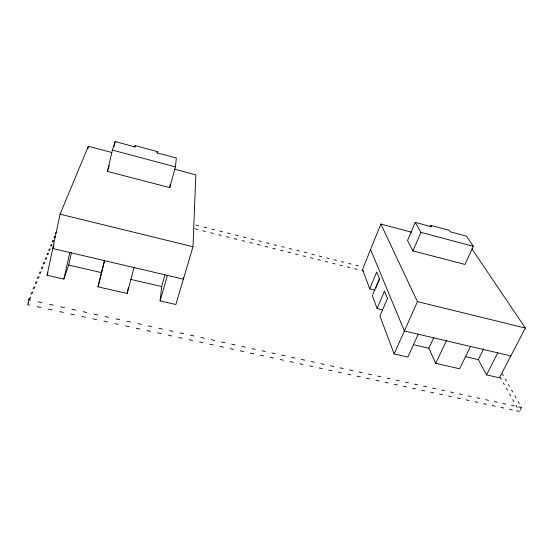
<?xml version="1.0" encoding="UTF-8"?>
<svg xmlns="http://www.w3.org/2000/svg" width="553" height="553" viewBox="0 0 553 553"><rect width="100%" height="100%" fill="white"/><g stroke="black" fill="none" stroke-linecap="round" stroke-linejoin="round"><path stroke-width="0.83" d="M164.988 274.91L161.683 286.53L160.121 300.915L175.875 304.489L192.99 246.721L195.824 174.845L174.16 169.08M183.485 277.419L183.382 279.141L52.763 248.511L54.028 245.332M175.412 166.888L176.359 158.034L157.197 152.87L157.411 151.626L135.132 145.619L134.821 146.849L115.197 141.561L112.397 150.084L107.393 171.395L169.757 187.619L175.412 166.888L112.397 150.084M169.757 187.619L170.151 184.225M104.413 260.629L97.978 286.834L127.211 293.456L128.303 287.581M28.003 302.92L29.392 297.963M71.503 252.521L68.683 265.06L63.865 279.106L47.06 275.297L60.063 214.198L88.356 146.262L111.678 152.469M87.803 148.75L88.356 146.262M63.865 279.106L69.809 252.514M114.022 146.552L115.197 141.561M104.662 260.297L101.628 272.664L68.683 265.06M134.745 147.209L135.132 145.619M97.978 286.834L101.413 273.493M157.004 153.202L157.411 151.626M127.211 293.456L134.054 267.576M160.121 300.915L167.421 275.401M107.393 171.395L109.252 165.644M47.06 275.297L47.987 272.912M28.397 302.809L27.65 304.655L29.544 305.069M29.89 299.125L30.622 297.307M32.081 293.712L32.8 291.936M34.217 288.431L34.915 286.703M36.304 283.274L36.989 281.588M38.337 278.242L39.007 276.59M40.328 273.327L40.977 271.717M42.27 268.53L42.906 266.954M44.171 263.836L44.793 262.295M46.023 259.253L46.632 257.746M47.835 254.767L48.436 253.295M49.611 250.385L50.192 248.947M51.346 246.099L51.92 244.689M53.047 241.903L53.6 240.52M54.706 237.797L55.252 236.449M411.584 232.219L380.837 224.041L362.498 269.525L369.736 288.832L374.975 290.111M30.878 294.307L31.611 292.502M33.062 288.936L33.774 287.18M35.192 283.703L35.89 281.982M37.272 278.588L37.957 276.908M39.304 273.597L39.968 271.958M41.288 268.723L41.938 267.12M43.224 263.961L43.86 262.399M45.118 259.309L45.74 257.781M46.964 254.76L47.572 253.267M48.775 250.315L49.369 248.857M50.544 245.974L51.125 244.544M52.272 241.723L52.839 240.327M53.966 237.562L54.519 236.2M55.618 233.497L56.164 232.156M369.736 288.832L376.69 271.972L379.393 278.608L372.3 295.668L377.132 308.546L382.6 309.86M375.929 287.823L377.519 284M378.155 282.465L379.745 278.643M377.132 308.546L384.487 291.12L387.446 298.392M430.766 225.347L431.637 226.778L415.234 222.361L407.547 240.527L412.953 250.896L464.983 264.431L473.375 246.341L466.407 236.145L450.363 231.825L449.423 230.38L430.766 225.347L430.116 226.854M387.646 298.005L379.939 316.026L394.158 353.948L407.851 357.051L418.234 334.212M412.953 250.896L420.909 232.35L415.234 222.361M394.158 353.948L417.446 301.634L380.837 224.041M470.541 346.475L459.584 368.768L435.688 363.356L428.872 348.21L433.829 337.558M435.688 363.356L446.389 340.814M471.896 248.843L525.35 328.033L499.449 377.803L486.529 374.879L478.317 359.63L483.716 348.846M486.529 374.879L497.783 352.862M520.138 410.036L521.5 407.506M37.12 306.715L40.901 307.53M48.429 309.168L52.182 309.984M59.662 311.609L63.388 312.417M70.825 314.035L74.531 314.837M81.913 316.44L85.597 317.242M92.939 318.832L96.595 319.627M103.895 321.21L107.531 322.005M114.782 323.574L118.39 324.362M125.6 325.924L129.188 326.705M136.349 328.261L139.923 329.035M147.036 330.583L150.582 331.351M157.653 332.885L161.179 333.653M168.209 335.18L171.713 335.941M178.702 337.461L182.186 338.215M189.133 339.722L192.589 340.475M199.495 341.975L202.937 342.722M209.794 344.208L213.216 344.954M220.032 346.434L223.433 347.173M230.214 348.646L233.587 349.378M240.327 350.844L243.686 351.57M250.385 353.021L253.723 353.747M260.38 355.192L263.698 355.918M270.32 357.356L273.617 358.067M280.198 359.498L283.475 360.21M290.014 361.627L293.277 362.339M299.774 363.75L303.016 364.455M309.48 365.858L312.701 366.556M319.129 367.952L322.33 368.651M328.724 370.033L331.904 370.724M338.256 372.107L341.422 372.791M347.74 374.167L350.885 374.851M357.162 376.213L360.293 376.89M366.535 378.245L369.646 378.923M375.853 380.27L378.943 380.941M385.116 382.282L388.192 382.953M394.324 384.28L397.386 384.943M403.483 386.27L406.524 386.934M412.593 388.247L415.614 388.904M421.649 390.218L424.656 390.867M430.649 392.174L433.642 392.817M439.6 394.116L442.573 394.759M448.504 396.045L451.462 396.688M457.359 397.973L460.296 398.609M466.158 399.881L469.082 400.517M474.916 401.782L477.82 402.411M483.619 403.676L486.509 404.298M492.281 405.556L495.149 406.179M500.887 407.423L503.748 408.045M509.451 409.282L512.292 409.897M516.55 410.824L519.364 411.418M28.645 299.795L30.546 300.21M38.143 301.869L41.931 302.698M49.48 304.35L53.24 305.173M60.74 306.811L64.48 307.627M71.931 309.258L75.65 310.067M83.054 311.685L86.745 312.493M94.107 314.104L97.777 314.906M105.091 316.503L108.734 317.298M116.006 318.887L119.628 319.682M126.851 321.258L130.453 322.046M137.635 323.616L141.209 324.397M148.342 325.959L151.902 326.733M158.994 328.288L162.527 329.056M169.571 330.597L173.089 331.365M180.091 332.899L183.582 333.659M190.543 335.18L194.013 335.941M200.933 337.454L204.382 338.208M211.26 339.708L214.688 340.461M221.525 341.954L224.933 342.701M231.728 344.18L235.115 344.92M241.868 346.399L245.235 347.132M251.947 348.604L255.292 349.337M261.963 350.796L265.295 351.521M271.924 352.973L275.235 353.692M281.823 355.137L285.113 355.856M291.666 357.286L294.936 357.998M301.454 359.422L304.703 360.134M311.18 361.551L314.408 362.256M320.851 363.66L324.058 364.365M330.459 365.761L333.653 366.459M340.019 367.856L343.192 368.547M349.517 369.929L352.676 370.621M358.966 371.996L362.104 372.681M368.36 374.049L371.478 374.727M377.692 376.088L380.796 376.766M386.976 378.121L390.059 378.791M396.211 380.132L399.273 380.803M405.39 382.144L408.432 382.807M414.515 384.135L417.543 384.798M423.584 386.118L426.598 386.775M432.612 388.088L435.605 388.745M441.577 390.052L444.557 390.701M450.501 392.001L453.46 392.651M459.37 393.943L462.315 394.586M468.191 395.872L471.121 396.508M476.963 397.787L479.873 398.423M485.686 399.695L488.582 400.324M494.361 401.589L497.244 402.218M502.988 403.476L505.85 404.098M511.566 405.349L514.414 405.971M518.679 406.904L521.514 407.526M130.708 279.376L161.683 286.53M413.291 344.616L428.872 348.21M465.211 356.602L478.317 359.63M510.834 355.925L404.388 330.964L370.579 249.486M60.063 214.198L192.99 246.721M417.446 301.634L525.35 328.033M194.884 228.818L197.539 229.488M202.84 230.808L205.488 231.472M210.762 232.792L213.396 233.449M218.649 234.762L221.269 235.419M226.495 236.725L229.108 237.375M234.306 238.675L236.905 239.325M242.083 240.624L244.668 241.267M249.825 242.56L252.396 243.202M257.525 244.481L260.09 245.124M265.198 246.403L267.749 247.039M272.829 248.311L275.366 248.947M280.433 250.212L282.956 250.841M287.995 252.099L290.512 252.728M295.523 253.986L298.026 254.608M303.023 255.859L305.512 256.481M310.482 257.726L312.963 258.341M317.913 259.578L320.381 260.2M325.309 261.431L327.77 262.046M332.671 263.269L335.118 263.885M339.998 265.101L342.438 265.71M347.298 266.926L349.724 267.534M354.563 268.744L356.975 269.346M361.793 270.548L363.397 270.949M195.983 225.085L198.645 225.755M203.96 227.089L206.608 227.753M211.896 229.087L214.529 229.744M219.79 231.071L222.417 231.728M227.656 233.041L230.269 233.698M235.481 235.011L238.08 235.661M243.272 236.967L245.857 237.617M251.027 238.917L253.599 239.56M258.742 240.852L261.306 241.495M266.428 242.781L268.979 243.424M274.074 244.703L276.618 245.338M281.684 246.617L284.214 247.253M289.267 248.518L291.784 249.154M296.809 250.412L299.318 251.041M304.316 252.299L306.811 252.928M311.795 254.18L314.277 254.802M319.233 256.046L321.708 256.668M326.643 257.905L329.104 258.528M334.019 259.758L336.466 260.38M341.36 261.604L343.8 262.219M348.666 263.442L351.1 264.051M355.945 265.267L358.365 265.875M420.909 232.35L473.375 246.341M502.311 373.849L503.313 375.611M505.345 379.171L506.368 380.969M508.442 384.605L509.493 386.443M511.608 390.155L512.672 392.029M514.836 395.824L515.928 397.738M518.14 401.609L519.253 403.566M500.347 377.609L501.343 379.379M503.361 382.953L504.377 384.764M506.43 388.413L507.467 390.259M509.562 393.992L510.626 395.872M512.769 399.681L513.848 401.609M516.039 405.494L517.145 407.464"/></g></svg>
